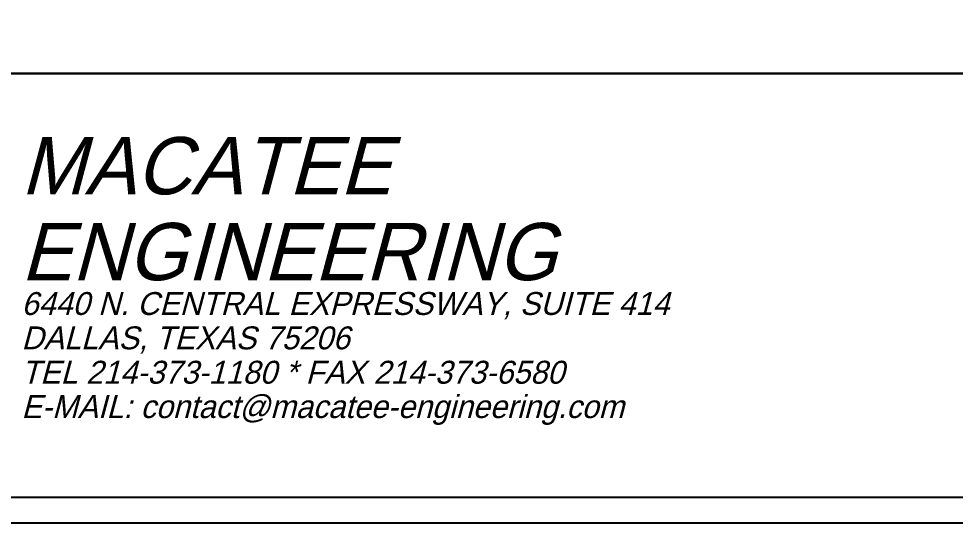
# Model space of a CAD drawing. Header units: inches. Extents: x 0 to 5400, y 0 to 3454.
# Drawn here: x 3706 to 4320, y 0 to 330 of the extents above; entities that cross this region are included whole.
import ezdxf

# ---------------------------------------------------------------- set-up
doc = ezdxf.new("R2010")
doc.units = ezdxf.units.IN
doc.header["$MEASUREMENT"] = 0
doc.layers.add('SHEET', color=4, linetype='Continuous')
doc.styles.add('AVONGRNL', font='avongrnl', dxfattribs={"oblique": 15})
doc.styles.add('BOLONYBL', font='bolonybl', dxfattribs={"oblique": 15})

msp = doc.modelspace()

# ---------------------------------------------------------------- linework, layer by layer
at = {"layer": 'SHEET', "color": 20, "linetype": 'Continuous', "flags": 128}
msp.add_lwpolyline([(0, 0), (0, 3454.2), (5400, 3454.2), (5400, 0), (0, 0)], close=True, dxfattribs=at)
at = {"layer": 'SHEET', "color": 17, "linetype": 'Continuous', "flags": 128}
msp.add_lwpolyline([(140.67, 17.1), (5300.67, 17.1), (5300.67, 3437.1), (140.67, 3437.1), (140.67, 17.1)], close=True, dxfattribs=at)
msp.add_lwpolyline([(5300.67, 294.6), (140.67, 294.6)], dxfattribs=at)
at = {"layer": 'SHEET', "color": 12, "linetype": 'Continuous', "flags": 128}
msp.add_lwpolyline([(1570.46, 294.6), (5300.67, 294.6)], dxfattribs=at)
msp.add_lwpolyline([(1570.46, 294.6), (5300.67, 294.6)], dxfattribs=at)

# ---------------------------------------------------------------- texts
at = {"layer": 'SHEET', "color": 4, "linetype": 'Continuous', "style": 'BOLONYBL', "oblique": 15}
for s, p in [('MACATEE', (3707.72, 215.41)), ('ENGINEERING', (3707.72, 159.16))]:
    msp.add_text(s, height=37.5, dxfattribs=at).set_placement(p)
at = {"layer": 'SHEET', "color": 3, "linetype": 'Continuous', "style": 'AVONGRNL', "oblique": 15}
for s, p in [('6440 N. CENTRAL EXPRESSWAY, SUITE 414', (3708.07, 136.39)), ('DALLAS, TEXAS 75206', (3708.07, 113.89)), ('TEL 214-373-1180 * FAX 214-373-6580', (3708.07, 91.39)), ('E-MAIL: contact@macatee-engineering.com', (3708.07, 68.89))]:
    msp.add_text(s, height=15, dxfattribs=at).set_placement(p)

doc.saveas('drawing.dxf')
